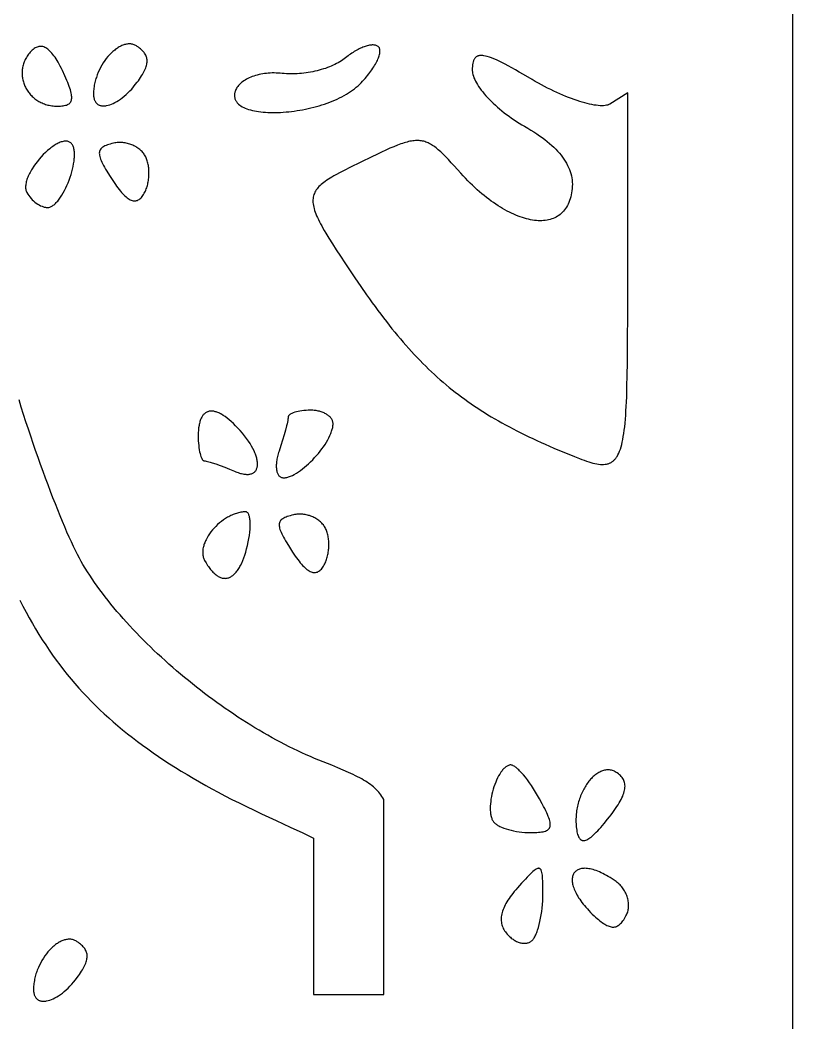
# Model space of a CAD drawing. Extents: x -452 to 452, y -1000 to 1000.
# Drawn here: x 260.8 to 452.5, y 61.9 to 310.8 of the extents above; entities that cross this region are included whole.
import ezdxf

# ---------------------------------------------------------------- set-up
doc = ezdxf.new("R2010")
doc.units = 0
doc.layers.add('LAYER_1', color=18, linetype='CONTINUOUS')

msp = doc.modelspace()

# ---------------------------------------------------------------- linework, layer by layer
at = {"layer": 'LAYER_1'}
for points in [[(0, -1000), (452.5, -1000), (452.5, 1000), (-452.5, 1000), (-452.5, -1000)], [(263.27, 302.79), (263.06, 302.54), (262.86, 302.28), (262.67, 302.02), (262.49, 301.76), (262.33, 301.5), (262.17, 301.23), (262.03, 300.96), (261.91, 300.69), (261.79, 300.41), (261.69, 300.14), (261.59, 299.86), (261.51, 299.58), (261.44, 299.3), (261.38, 299.02), (261.33, 298.74), (261.3, 298.45), (261.27, 298.17), (261.25, 297.89), (261.25, 297.61), (261.25, 297.33), (261.27, 297.05), (261.3, 296.77), (261.33, 296.49), (261.38, 296.22), (261.43, 295.94), (261.5, 295.67), (261.58, 295.4), (261.66, 295.13), (261.75, 294.87), (261.86, 294.61), (261.97, 294.35), (262.09, 294.1), (262.22, 293.85), (262.36, 293.6), (262.51, 293.36), (262.66, 293.13), (262.83, 292.89), (263, 292.67), (263.18, 292.45), (263.37, 292.23), (263.57, 292.02), (263.77, 291.82), (263.98, 291.62), (264.2, 291.43), (264.43, 291.25), (264.66, 291.07), (264.9, 290.9), (265.15, 290.74), (265.41, 290.59), (265.67, 290.44), (265.94, 290.3), (266.21, 290.18), (266.49, 290.06), (266.78, 289.95), (267.07, 289.84), (267.37, 289.75), (267.68, 289.67), (267.99, 289.6), (268.3, 289.54), (268.63, 289.49), (268.95, 289.45), (269.29, 289.42), (269.62, 289.4), (269.97, 289.4), (270.37, 289.4), (270.75, 289.42), (271.1, 289.44), (271.43, 289.48), (271.74, 289.53), (272.02, 289.6), (272.28, 289.68), (272.51, 289.77), (272.73, 289.88), (272.91, 290.01), (273.08, 290.15), (273.22, 290.31), (273.33, 290.49), (273.43, 290.69), (273.5, 290.9), (273.55, 291.14), (273.57, 291.4), (273.57, 291.68), (273.55, 291.98), (273.51, 292.3), (273.44, 292.65), (273.35, 293.02), (273.24, 293.42), (273.11, 293.84), (272.96, 294.29), (272.78, 294.77), (272.58, 295.27), (272.36, 295.8), (272.12, 296.36), (271.85, 296.95), (271.26, 298.23), (271, 298.78), (270.73, 299.3), (270.47, 299.8), (270.21, 300.27), (269.95, 300.71), (269.69, 301.13), (269.43, 301.52), (269.17, 301.88), (268.92, 302.22), (268.67, 302.53), (268.41, 302.82), (268.16, 303.08), (267.91, 303.31), (267.66, 303.52), (267.41, 303.7), (267.17, 303.85), (266.92, 303.98), (266.67, 304.08), (266.43, 304.16), (266.18, 304.21), (265.94, 304.23), (265.7, 304.23), (265.45, 304.2), (265.21, 304.15), (264.97, 304.07), (264.72, 303.96), (264.48, 303.83), (264.24, 303.67), (264, 303.49), (263.76, 303.28), (263.52, 303.05)], [(289.84, 304.23), (289.65, 304.35), (289.45, 304.46), (289.26, 304.56), (289.06, 304.64), (288.85, 304.7), (288.65, 304.76), (288.44, 304.8), (288.23, 304.82), (288.01, 304.84), (287.8, 304.84), (287.58, 304.83), (287.36, 304.81), (287.14, 304.77), (286.92, 304.72), (286.69, 304.67), (286.47, 304.6), (286.24, 304.52), (286.02, 304.42), (285.79, 304.32), (285.57, 304.21), (285.34, 304.09), (285.12, 303.96), (284.9, 303.81), (284.67, 303.66), (284.45, 303.5), (284.23, 303.33), (284.01, 303.16), (283.8, 302.97), (283.37, 302.57), (282.95, 302.14), (282.55, 301.68), (282.15, 301.2), (281.77, 300.69), (281.41, 300.15), (281.07, 299.59), (280.74, 299.02), (280.44, 298.42), (280.16, 297.81), (279.91, 297.18), (279.79, 296.86), (279.68, 296.54), (279.58, 296.22), (279.48, 295.89), (279.39, 295.56), (279.31, 295.23), (279.24, 294.9), (279.17, 294.57), (279.12, 294.23), (279.07, 293.89), (279.03, 293.56), (279, 293.22), (278.98, 292.88), (278.97, 292.54), (278.97, 292.3), (278.98, 292.07), (279, 291.86), (279.03, 291.65), (279.06, 291.45), (279.11, 291.26), (279.16, 291.08), (279.22, 290.92), (279.29, 290.76), (279.36, 290.61), (279.44, 290.46), (279.54, 290.33), (279.63, 290.21), (279.74, 290.1), (279.85, 290), (279.97, 289.9), (280.09, 289.82), (280.22, 289.74), (280.36, 289.67), (280.5, 289.62), (280.65, 289.57), (280.8, 289.53), (280.96, 289.5), (281.12, 289.47), (281.29, 289.46), (281.47, 289.46), (281.65, 289.46), (281.83, 289.47), (282.02, 289.5), (282.21, 289.53), (282.6, 289.61), (283.01, 289.73), (283.43, 289.88), (283.86, 290.07), (284.3, 290.29), (284.74, 290.54), (285.2, 290.82), (285.66, 291.13), (286.12, 291.48), (286.59, 291.85), (287.06, 292.26), (287.52, 292.69), (287.99, 293.16), (288.45, 293.65), (288.9, 294.18), (289.35, 294.73), (289.8, 295.31), (290.1, 295.72), (290.38, 296.12), (290.64, 296.51), (290.88, 296.89), (291.1, 297.25), (291.31, 297.6), (291.49, 297.94), (291.65, 298.27), (291.8, 298.59), (291.93, 298.91), (292.03, 299.21), (292.12, 299.5), (292.19, 299.79), (292.24, 300.06), (292.27, 300.33), (292.28, 300.6), (292.27, 300.85), (292.24, 301.1), (292.2, 301.35), (292.13, 301.59), (292.04, 301.82), (291.94, 302.05), (291.82, 302.28), (291.67, 302.51), (291.51, 302.73), (291.33, 302.95), (291.13, 303.16), (290.91, 303.38), (290.67, 303.59), (290.41, 303.8), (290.13, 304.02)], [(349.7, 304.1), (349.58, 304.21), (349.44, 304.3), (349.29, 304.39), (349.13, 304.45), (348.95, 304.51), (348.77, 304.55), (348.57, 304.57), (348.36, 304.59), (348.14, 304.58), (347.91, 304.57), (347.68, 304.55), (347.43, 304.51), (347.17, 304.46), (346.91, 304.39), (346.64, 304.32), (346.37, 304.23), (346.09, 304.13), (345.8, 304.02), (345.51, 303.9), (345.21, 303.77), (344.91, 303.63), (344.61, 303.47), (344.3, 303.31), (343.99, 303.13), (343.68, 302.95), (343.37, 302.75), (343.06, 302.54), (342.74, 302.33), (342.43, 302.1), (342.12, 301.87), (341.81, 301.63), (341.5, 301.37), (341.18, 301.12), (340.84, 300.87), (340.48, 300.63), (340.11, 300.39), (339.71, 300.17), (339.3, 299.94), (338.87, 299.73), (338.42, 299.53), (337.96, 299.33), (337.49, 299.14), (337, 298.96), (336.51, 298.78), (336, 298.62), (335.49, 298.46), (334.96, 298.32), (334.43, 298.18), (333.9, 298.06), (333.36, 297.94), (332.81, 297.83), (332.26, 297.74), (331.71, 297.65), (331.16, 297.58), (330.61, 297.52), (330.06, 297.47), (329.51, 297.43), (328.96, 297.41), (328.42, 297.39), (327.89, 297.39), (327.35, 297.4), (326.83, 297.43), (326.31, 297.46), (325.81, 297.52), (325.31, 297.57), (324.81, 297.6), (324.31, 297.62), (323.81, 297.63), (323.32, 297.63), (322.84, 297.61), (322.35, 297.57), (321.88, 297.53), (321.41, 297.47), (320.95, 297.4), (320.49, 297.32), (320.05, 297.22), (319.61, 297.11), (319.19, 297), (318.78, 296.87), (318.37, 296.73), (317.98, 296.58), (317.61, 296.42), (317.25, 296.25), (316.9, 296.07), (316.57, 295.88), (316.26, 295.68), (315.96, 295.47), (315.68, 295.25), (315.42, 295.03), (315.17, 294.8), (314.95, 294.55), (314.75, 294.31), (314.57, 294.05), (314.42, 293.79), (314.28, 293.52), (314.17, 293.24), (314.11, 293.06), (314.06, 292.87), (314.02, 292.69), (313.99, 292.51), (313.96, 292.34), (313.95, 292.17), (313.95, 292), (313.96, 291.83), (313.97, 291.67), (314, 291.52), (314.03, 291.36), (314.08, 291.21), (314.13, 291.06), (314.19, 290.92), (314.26, 290.78), (314.34, 290.64), (314.42, 290.51), (314.52, 290.38), (314.62, 290.25), (314.73, 290.13), (314.85, 290), (314.97, 289.89), (315.25, 289.66), (315.55, 289.45), (315.88, 289.25), (316.24, 289.07), (316.62, 288.89), (317.03, 288.73), (317.46, 288.59), (317.91, 288.45), (318.39, 288.33), (318.88, 288.22), (319.4, 288.13), (319.93, 288.04), (320.48, 287.97), (321.05, 287.92), (321.64, 287.87), (322.23, 287.84), (322.85, 287.82), (323.47, 287.81), (324.1, 287.81), (324.75, 287.83), (325.4, 287.86), (326.07, 287.9), (326.74, 287.95), (327.41, 288.01), (328.09, 288.09), (328.78, 288.18), (329.47, 288.28), (330.16, 288.39), (330.85, 288.51), (331.54, 288.65), (332.23, 288.79), (332.91, 288.95), (333.6, 289.12), (334.28, 289.3), (334.95, 289.49), (335.62, 289.7), (336.28, 289.91), (336.93, 290.14), (337.58, 290.37), (338.21, 290.62), (338.83, 290.88), (339.44, 291.15), (340.03, 291.43), (340.61, 291.73), (341.18, 292.03), (341.73, 292.34), (342.26, 292.67), (342.77, 293), (343.26, 293.35), (343.73, 293.71), (344.18, 294.07), (344.61, 294.45), (345.01, 294.84), (345.36, 295.2), (345.7, 295.56), (346.04, 295.93), (346.36, 296.29), (346.67, 296.65), (346.96, 297.02), (347.25, 297.38), (347.52, 297.74), (347.79, 298.09), (348.04, 298.44), (348.27, 298.79), (348.49, 299.13), (348.7, 299.47), (348.9, 299.8), (349.08, 300.13), (349.25, 300.45), (349.4, 300.76), (349.54, 301.06), (349.66, 301.35), (349.76, 301.64), (349.85, 301.91), (349.93, 302.18), (349.98, 302.43), (350.02, 302.67), (350.05, 302.9), (350.05, 303.11), (350.04, 303.32), (350.01, 303.5), (349.96, 303.68), (349.89, 303.83), (349.81, 303.98)], [(407.08, 289.91), (406.96, 289.85), (406.83, 289.78), (406.69, 289.73), (406.55, 289.68), (406.4, 289.64), (406.23, 289.6), (405.89, 289.54), (405.51, 289.51), (405.1, 289.5), (404.66, 289.51), (404.19, 289.54), (403.69, 289.6), (403.17, 289.67), (402.63, 289.77), (402.06, 289.89), (401.47, 290.03), (400.87, 290.19), (400.24, 290.37), (399.59, 290.56), (398.93, 290.78), (398.25, 291.01), (397.56, 291.27), (396.85, 291.54), (396.13, 291.82), (395.4, 292.13), (394.66, 292.45), (393.92, 292.78), (393.16, 293.13), (392.41, 293.5), (391.64, 293.88), (390.88, 294.28), (390.11, 294.69), (389.34, 295.11), (388.57, 295.55), (387.8, 296), (385.62, 297.28), (384.61, 297.87), (383.65, 298.41), (382.74, 298.92), (381.88, 299.38), (381.07, 299.81), (380.31, 300.19), (379.6, 300.54), (378.93, 300.85), (378.3, 301.12), (377.72, 301.35), (377.18, 301.55), (376.67, 301.71), (376.21, 301.82), (375.78, 301.91), (375.58, 301.93), (375.39, 301.95), (375.21, 301.96), (375.04, 301.96), (374.87, 301.95), (374.71, 301.93), (374.56, 301.9), (374.42, 301.87), (374.29, 301.82), (374.16, 301.76), (374.04, 301.7), (373.93, 301.63), (373.82, 301.54), (373.73, 301.45), (373.63, 301.35), (373.55, 301.24), (373.47, 301.12), (373.4, 301), (373.33, 300.86), (373.27, 300.72), (373.22, 300.56), (373.17, 300.4), (373.09, 300.05), (373.03, 299.66), (372.98, 299.24), (372.96, 298.79), (372.95, 298.3), (372.96, 298.13), (372.97, 297.96), (372.99, 297.78), (373.02, 297.6), (373.1, 297.22), (373.22, 296.84), (373.36, 296.44), (373.54, 296.03), (373.74, 295.61), (373.97, 295.18), (374.23, 294.74), (374.52, 294.3), (374.83, 293.85), (375.17, 293.39), (375.53, 292.93), (375.92, 292.46), (376.33, 291.99), (376.76, 291.52), (377.21, 291.05), (377.68, 290.57), (378.17, 290.1), (378.67, 289.63), (379.2, 289.16), (379.74, 288.69), (380.3, 288.23), (380.87, 287.77), (381.46, 287.32), (382.06, 286.88), (382.67, 286.44), (383.3, 286.01), (383.94, 285.59), (384.58, 285.18), (385.24, 284.78), (385.9, 284.4), (386.7, 283.93), (387.48, 283.47), (388.22, 283), (388.94, 282.53), (389.63, 282.06), (390.29, 281.58), (390.92, 281.1), (391.53, 280.63), (392.1, 280.15), (392.65, 279.66), (393.17, 279.18), (393.66, 278.69), (394.13, 278.2), (394.56, 277.71), (394.97, 277.21), (395.35, 276.72), (395.7, 276.22), (396.03, 275.72), (396.32, 275.21), (396.59, 274.71), (396.84, 274.2), (397.05, 273.68), (397.24, 273.17), (397.4, 272.65), (397.53, 272.13), (397.63, 271.6), (397.71, 271.08), (397.76, 270.54), (397.78, 270.01), (397.77, 269.47), (397.74, 268.93), (397.68, 268.39), (397.6, 267.86), (397.5, 267.35), (397.38, 266.86), (397.25, 266.4), (397.1, 265.95), (396.93, 265.52), (396.75, 265.11), (396.55, 264.72), (396.33, 264.35), (396.1, 264), (395.86, 263.66), (395.6, 263.35), (395.33, 263.06), (395.04, 262.79), (394.74, 262.53), (394.43, 262.3), (394.1, 262.08), (393.76, 261.89), (393.41, 261.71), (393.05, 261.55), (392.68, 261.41), (392.29, 261.3), (391.89, 261.19), (391.49, 261.11), (391.07, 261.05), (390.64, 261.01), (390.2, 260.98), (389.76, 260.97), (389.3, 260.98), (388.84, 261.01), (388.36, 261.06), (387.88, 261.13), (387.39, 261.22), (386.9, 261.32), (386.39, 261.44), (385.88, 261.58), (385.37, 261.74), (384.84, 261.92), (384.31, 262.12), (383.78, 262.33), (383.24, 262.56), (382.69, 262.81), (382.15, 263.08), (381.59, 263.36), (381.03, 263.66), (380.47, 263.99), (379.91, 264.32), (379.34, 264.68), (378.77, 265.05), (378.2, 265.45), (377.62, 265.85), (377.05, 266.28), (376.47, 266.72), (375.89, 267.19), (375.31, 267.66), (374.73, 268.16), (374.15, 268.67), (373.57, 269.2), (372.99, 269.75), (372.41, 270.31), (371.83, 270.9), (371.26, 271.49), (370.68, 272.11), (370.11, 272.74), (368.49, 274.55), (367.74, 275.37), (367.04, 276.13), (366.37, 276.83), (365.73, 277.47), (365.11, 278.06), (364.52, 278.59), (364.23, 278.83), (363.95, 279.06), (363.67, 279.27), (363.39, 279.47), (363.11, 279.66), (362.83, 279.83), (362.56, 279.99), (362.28, 280.14), (362.01, 280.27), (361.73, 280.39), (361.46, 280.5), (361.18, 280.59), (360.9, 280.67), (360.61, 280.73), (360.33, 280.78), (360.04, 280.82), (359.74, 280.85), (359.44, 280.86), (359.13, 280.86), (358.82, 280.85), (358.5, 280.82), (358.17, 280.78), (357.84, 280.73), (357.49, 280.67), (357.14, 280.59), (356.78, 280.5), (356.41, 280.4), (356.02, 280.29), (355.63, 280.16), (355.22, 280.02), (354.38, 279.71), (353.47, 279.34), (352.51, 278.93), (351.49, 278.48), (350.4, 277.97), (349.23, 277.42), (347.99, 276.82), (345.27, 275.49), (342.53, 274.14), (341.3, 273.52), (340.16, 272.92), (339.11, 272.36), (338.61, 272.08), (338.14, 271.81), (337.7, 271.54), (337.27, 271.27), (336.87, 271), (336.49, 270.74), (336.13, 270.48), (335.79, 270.21), (335.48, 269.95), (335.19, 269.69), (334.92, 269.42), (334.67, 269.15), (334.45, 268.88), (334.24, 268.6), (334.06, 268.32), (333.9, 268.03), (333.77, 267.74), (333.65, 267.44), (333.56, 267.14), (333.49, 266.82), (333.44, 266.5), (333.41, 266.17), (333.4, 265.83), (333.42, 265.48), (333.46, 265.12), (333.52, 264.74), (333.6, 264.36), (333.7, 263.96), (333.82, 263.54), (333.97, 263.11), (334.14, 262.67), (334.32, 262.21), (334.53, 261.74), (334.76, 261.24), (335.02, 260.73), (335.29, 260.21), (335.59, 259.66), (335.9, 259.09), (336.24, 258.51), (336.6, 257.9), (337.38, 256.62), (338.24, 255.24), (339.19, 253.77), (340.23, 252.2), (341.34, 250.52), (343.83, 246.82), (345.28, 244.68), (346.72, 242.61), (347.43, 241.61), (348.14, 240.62), (348.84, 239.65), (349.54, 238.7), (350.24, 237.76), (350.94, 236.84), (351.64, 235.94), (352.33, 235.05), (353.02, 234.18), (353.72, 233.33), (354.41, 232.49), (355.1, 231.66), (355.79, 230.85), (356.49, 230.06), (357.18, 229.27), (357.88, 228.5), (358.57, 227.75), (359.27, 227.01), (359.98, 226.28), (360.68, 225.56), (361.39, 224.86), (362.1, 224.16), (362.82, 223.48), (363.54, 222.81), (364.26, 222.15), (364.99, 221.5), (365.73, 220.87), (366.47, 220.24), (367.22, 219.62), (367.97, 219.01), (368.73, 218.41), (369.5, 217.82), (370.28, 217.24), (371.06, 216.66), (371.86, 216.09), (372.66, 215.54), (373.47, 214.98), (374.29, 214.44), (375.12, 213.9), (375.96, 213.37), (376.81, 212.84), (377.67, 212.32), (378.54, 211.81), (379.42, 211.3), (380.32, 210.8), (381.23, 210.3), (382.15, 209.8), (383.08, 209.31), (384.03, 208.82), (384.99, 208.34), (385.97, 207.86), (386.96, 207.38), (387.96, 206.9), (388.98, 206.43), (390.02, 205.96), (391.07, 205.49), (393.22, 204.55), (395.44, 203.61), (396.9, 203.01), (398.27, 202.45), (399.55, 201.95), (400.15, 201.72), (400.74, 201.51), (401.31, 201.31), (401.85, 201.14), (402.38, 200.98), (402.89, 200.84), (403.37, 200.73), (403.84, 200.63), (404.29, 200.56), (404.73, 200.51), (405.14, 200.49), (405.54, 200.49), (405.92, 200.52), (406.1, 200.55), (406.28, 200.58), (406.46, 200.62), (406.63, 200.67), (406.8, 200.72), (406.96, 200.78), (407.12, 200.85), (407.28, 200.93), (407.43, 201.01), (407.58, 201.11), (407.73, 201.21), (407.87, 201.32), (408.01, 201.43), (408.14, 201.56), (408.27, 201.69), (408.4, 201.84), (408.52, 201.99), (408.64, 202.15), (408.76, 202.32), (408.87, 202.5), (409.09, 202.88), (409.3, 203.31), (409.49, 203.77), (409.68, 204.27), (409.85, 204.82), (410.01, 205.4), (410.16, 206.03), (410.3, 206.7), (410.42, 207.42), (410.54, 208.18), (410.65, 208.99), (410.76, 209.85), (410.85, 210.75), (410.93, 211.71), (411.01, 212.71), (411.08, 213.77), (411.14, 214.87), (411.2, 216.04), (411.25, 217.25), (411.33, 219.85), (411.4, 222.67), (411.44, 225.73), (411.47, 229.03), (411.49, 232.58), (411.5, 236.39), (411.5, 244.82), (411.5, 292.67)], [(273.51, 280.11), (273.37, 280.26), (273.21, 280.38), (273.05, 280.49), (272.88, 280.57), (272.69, 280.64), (272.5, 280.68), (272.3, 280.71), (272.09, 280.72), (271.88, 280.71), (271.66, 280.68), (271.43, 280.64), (271.2, 280.58), (270.96, 280.51), (270.72, 280.42), (270.47, 280.32), (270.22, 280.2), (269.96, 280.07), (269.7, 279.93), (269.44, 279.77), (269.18, 279.6), (268.91, 279.42), (268.65, 279.23), (268.38, 279.03), (268.11, 278.82), (267.58, 278.37), (267.05, 277.88), (266.53, 277.37), (266.02, 276.83), (265.53, 276.27), (265.05, 275.69), (264.6, 275.1), (264.17, 274.49), (263.78, 273.88), (263.59, 273.58), (263.41, 273.27), (263.24, 272.97), (263.09, 272.67), (262.94, 272.36), (262.8, 272.06), (262.68, 271.77), (262.56, 271.47), (262.46, 271.18), (262.37, 270.9), (262.29, 270.61), (262.23, 270.34), (262.18, 270.07), (262.15, 269.8), (262.13, 269.54), (262.12, 269.29), (262.13, 269.05), (262.16, 268.81), (262.2, 268.59), (262.26, 268.37), (262.34, 268.16), (262.44, 267.96), (262.66, 267.58), (262.91, 267.21), (263.18, 266.86), (263.48, 266.52), (263.78, 266.19), (264.11, 265.89), (264.44, 265.6), (264.79, 265.34), (265.14, 265.1), (265.5, 264.88), (265.86, 264.69), (266.21, 264.54), (266.57, 264.41), (266.74, 264.36), (266.91, 264.32), (267.08, 264.29), (267.25, 264.26), (267.42, 264.25), (267.58, 264.24), (267.75, 264.25), (267.93, 264.28), (268.11, 264.33), (268.29, 264.39), (268.47, 264.47), (268.65, 264.57), (268.83, 264.68), (269.01, 264.8), (269.2, 264.95), (269.38, 265.1), (269.56, 265.27), (269.74, 265.46), (269.92, 265.65), (270.1, 265.86), (270.27, 266.08), (270.45, 266.31), (270.8, 266.8), (271.14, 267.33), (271.47, 267.89), (271.79, 268.48), (272.1, 269.1), (272.39, 269.74), (272.67, 270.4), (272.93, 271.07), (273.17, 271.75), (273.4, 272.43), (273.6, 273.11), (273.77, 273.79), (273.93, 274.46), (274.05, 275.12), (274.15, 275.76), (274.22, 276.38), (274.24, 276.69), (274.26, 276.98), (274.26, 277.27), (274.26, 277.55), (274.25, 277.82), (274.23, 278.08), (274.2, 278.34), (274.17, 278.58), (274.12, 278.81), (274.06, 279.04), (274, 279.25), (273.92, 279.45), (273.83, 279.63), (273.74, 279.81), (273.63, 279.97)], [(291.8, 277.05), (291.67, 277.28), (291.53, 277.5), (291.37, 277.71), (291.21, 277.91), (291.03, 278.11), (290.84, 278.31), (290.64, 278.49), (290.43, 278.67), (290.22, 278.84), (289.99, 279), (289.76, 279.16), (289.52, 279.3), (289.27, 279.44), (289.02, 279.57), (288.76, 279.69), (288.5, 279.8), (288.23, 279.9), (287.96, 280), (287.68, 280.08), (287.4, 280.15), (287.12, 280.22), (286.83, 280.27), (286.54, 280.31), (286.25, 280.34), (285.97, 280.37), (285.68, 280.38), (285.39, 280.37), (285.1, 280.36), (284.81, 280.34), (284.52, 280.3), (284.24, 280.26), (283.96, 280.2), (283.54, 280.09), (283.14, 279.99), (282.77, 279.88), (282.43, 279.76), (282.11, 279.65), (281.82, 279.52), (281.56, 279.39), (281.33, 279.25), (281.12, 279.1), (280.94, 278.94), (280.79, 278.77), (280.66, 278.59), (280.61, 278.5), (280.56, 278.4), (280.52, 278.3), (280.49, 278.19), (280.44, 277.97), (280.42, 277.73), (280.43, 277.47), (280.46, 277.2), (280.53, 276.91), (280.61, 276.6), (280.73, 276.26), (280.87, 275.91), (281.04, 275.53), (281.23, 275.13), (281.45, 274.7), (281.7, 274.25), (281.97, 273.77), (282.27, 273.27), (282.95, 272.17), (283.74, 270.95), (284.07, 270.44), (284.4, 269.97), (284.72, 269.52), (285.03, 269.09), (285.34, 268.7), (285.64, 268.33), (285.93, 267.98), (286.22, 267.67), (286.5, 267.37), (286.78, 267.11), (287.05, 266.87), (287.31, 266.66), (287.57, 266.47), (287.83, 266.31), (288.08, 266.17), (288.32, 266.06), (288.56, 265.98), (288.79, 265.92), (289.02, 265.89), (289.24, 265.88), (289.46, 265.9), (289.68, 265.95), (289.89, 266.02), (290.09, 266.11), (290.29, 266.24), (290.49, 266.38), (290.68, 266.56), (290.87, 266.75), (291.05, 266.98), (291.23, 267.23), (291.41, 267.5), (291.58, 267.8), (291.71, 268.05), (291.84, 268.32), (291.96, 268.58), (292.06, 268.86), (292.17, 269.14), (292.26, 269.43), (292.34, 269.73), (292.42, 270.02), (292.49, 270.33), (292.55, 270.63), (292.6, 270.94), (292.64, 271.25), (292.68, 271.57), (292.71, 271.88), (292.73, 272.2), (292.74, 272.51), (292.74, 272.82), (292.74, 273.14), (292.72, 273.45), (292.7, 273.76), (292.67, 274.06), (292.64, 274.36), (292.59, 274.66), (292.54, 274.95), (292.47, 275.24), (292.4, 275.52), (292.32, 275.8), (292.24, 276.06), (292.14, 276.32), (292.04, 276.58), (291.92, 276.82)], [(315.36, 208.91), (314.8, 209.53), (314.24, 210.11), (313.7, 210.64), (313.17, 211.13), (312.65, 211.58), (312.14, 211.99), (311.65, 212.35), (311.17, 212.67), (310.7, 212.95), (310.48, 213.07), (310.25, 213.18), (310.03, 213.28), (309.82, 213.37), (309.6, 213.45), (309.4, 213.52), (309.19, 213.58), (308.99, 213.63), (308.79, 213.67), (308.6, 213.69), (308.41, 213.71), (308.23, 213.71), (308.05, 213.71), (307.88, 213.69), (307.71, 213.67), (307.54, 213.63), (307.38, 213.58), (307.22, 213.53), (307.07, 213.46), (306.92, 213.38), (306.78, 213.29), (306.64, 213.19), (306.51, 213.08), (306.38, 212.96), (306.26, 212.83), (306.14, 212.68), (306.03, 212.53), (305.92, 212.37), (305.82, 212.2), (305.72, 212.01), (305.63, 211.82), (305.54, 211.61), (305.46, 211.4), (305.39, 211.17), (305.32, 210.94), (305.25, 210.69), (305.2, 210.43), (305.15, 210.17), (305.06, 209.6), (305, 208.99), (304.96, 208.34), (304.95, 207.65), (304.96, 207.01), (304.98, 206.39), (305.02, 205.79), (305.07, 205.21), (305.14, 204.66), (305.21, 204.15), (305.3, 203.66), (305.4, 203.21), (305.51, 202.81), (305.63, 202.44), (305.76, 202.13), (305.83, 201.99), (305.9, 201.86), (305.97, 201.75), (306.04, 201.65), (306.11, 201.57), (306.19, 201.5), (306.27, 201.44), (306.34, 201.4), (306.42, 201.38), (306.5, 201.37), (306.69, 201.35), (306.93, 201.32), (307.23, 201.25), (307.57, 201.17), (307.95, 201.06), (308.38, 200.93), (309.33, 200.62), (310.39, 200.24), (311.53, 199.81), (312.73, 199.33), (313.94, 198.82), (314.26, 198.69), (314.57, 198.57), (314.88, 198.46), (315.17, 198.36), (315.45, 198.28), (315.73, 198.21), (316, 198.15), (316.25, 198.1), (316.5, 198.06), (316.74, 198.04), (316.97, 198.03), (317.19, 198.03), (317.4, 198.03), (317.61, 198.05), (317.8, 198.08), (317.98, 198.13), (318.16, 198.18), (318.32, 198.24), (318.48, 198.31), (318.63, 198.39), (318.76, 198.48), (318.89, 198.58), (319.01, 198.69), (319.12, 198.81), (319.21, 198.93), (319.3, 199.07), (319.38, 199.21), (319.45, 199.37), (319.51, 199.53), (319.56, 199.7), (319.6, 199.87), (319.64, 200.06), (319.66, 200.25), (319.67, 200.45), (319.67, 200.65), (319.66, 200.86), (319.65, 201.08), (319.62, 201.31), (319.58, 201.54), (319.53, 201.78), (319.48, 202.03), (319.41, 202.28), (319.33, 202.53), (319.24, 202.79), (319.15, 203.06), (319.04, 203.33), (318.8, 203.89), (318.51, 204.47), (318.18, 205.06), (317.82, 205.67), (317.41, 206.3), (316.96, 206.94), (316.47, 207.59), (315.93, 208.24)], [(338.42, 210.59), (338.41, 210.76), (338.39, 210.93), (338.35, 211.1), (338.3, 211.26), (338.24, 211.42), (338.17, 211.58), (338.08, 211.74), (337.98, 211.89), (337.87, 212.04), (337.74, 212.18), (337.61, 212.32), (337.46, 212.46), (337.31, 212.59), (337.14, 212.72), (336.96, 212.84), (336.78, 212.96), (336.59, 213.07), (336.38, 213.17), (336.17, 213.27), (335.95, 213.37), (335.73, 213.46), (335.49, 213.54), (335.25, 213.61), (335.01, 213.68), (334.75, 213.74), (334.49, 213.79), (334.23, 213.84), (333.96, 213.87), (333.69, 213.9), (333.41, 213.93), (333.13, 213.94), (332.84, 213.94), (332.27, 213.93), (331.72, 213.91), (331.19, 213.86), (330.67, 213.8), (330.19, 213.73), (329.73, 213.64), (329.3, 213.54), (328.9, 213.43), (328.54, 213.3), (328.22, 213.17), (327.94, 213.02), (327.81, 212.95), (327.7, 212.87), (327.6, 212.79), (327.51, 212.71), (327.44, 212.63), (327.37, 212.54), (327.33, 212.46), (327.29, 212.37), (327.27, 212.28), (327.26, 212.19), (327.25, 211.98), (327.21, 211.7), (327.16, 211.37), (327.08, 210.99), (326.99, 210.55), (326.87, 210.07), (326.6, 209), (326.26, 207.81), (325.88, 206.52), (325.46, 205.17), (325, 203.81), (324.89, 203.47), (324.79, 203.13), (324.7, 202.8), (324.62, 202.47), (324.55, 202.15), (324.49, 201.84), (324.43, 201.53), (324.39, 201.23), (324.36, 200.94), (324.34, 200.65), (324.33, 200.37), (324.32, 200.11), (324.33, 199.85), (324.34, 199.59), (324.37, 199.35), (324.4, 199.12), (324.44, 198.9), (324.49, 198.69), (324.55, 198.5), (324.62, 198.31), (324.7, 198.14), (324.79, 197.98), (324.88, 197.83), (324.99, 197.7), (325.1, 197.58), (325.22, 197.47), (325.35, 197.38), (325.49, 197.31), (325.63, 197.25), (325.79, 197.21), (325.95, 197.18), (326.12, 197.18), (326.32, 197.18), (326.52, 197.2), (326.73, 197.23), (326.94, 197.28), (327.16, 197.33), (327.39, 197.4), (327.61, 197.48), (327.84, 197.57), (328.08, 197.66), (328.32, 197.77), (328.8, 198.02), (329.3, 198.31), (329.8, 198.63), (330.31, 198.99), (330.82, 199.37), (331.33, 199.78), (331.84, 200.22), (332.35, 200.68), (332.85, 201.16), (333.35, 201.66), (333.83, 202.18), (334.3, 202.71), (334.76, 203.24), (335.2, 203.79), (335.63, 204.35), (336.03, 204.9), (336.41, 205.46), (336.76, 206.02), (337.08, 206.57), (337.38, 207.12), (337.64, 207.66), (337.87, 208.19), (337.97, 208.45), (338.06, 208.71), (338.14, 208.96), (338.21, 209.21), (338.27, 209.45), (338.33, 209.69), (338.37, 209.92), (338.39, 210.15), (338.41, 210.37)], [(316.69, 188.73), (316.4, 188.71), (316.12, 188.69), (315.84, 188.66), (315.56, 188.61), (315.27, 188.56), (314.99, 188.49), (314.71, 188.42), (314.43, 188.34), (314.15, 188.25), (313.87, 188.15), (313.59, 188.04), (313.32, 187.92), (313.05, 187.79), (312.78, 187.66), (312.51, 187.52), (312.24, 187.37), (311.72, 187.06), (311.2, 186.72), (310.71, 186.35), (310.23, 185.96), (309.76, 185.55), (309.32, 185.13), (308.89, 184.69), (308.49, 184.23), (308.12, 183.77), (307.77, 183.29), (307.45, 182.8), (307.15, 182.31), (306.89, 181.82), (306.77, 181.57), (306.66, 181.32), (306.56, 181.07), (306.47, 180.82), (306.38, 180.57), (306.31, 180.33), (306.25, 180.08), (306.19, 179.84), (306.14, 179.59), (306.11, 179.35), (306.08, 179.11), (306.07, 178.88), (306.07, 178.64), (306.07, 178.41), (306.09, 178.18), (306.12, 177.96), (306.16, 177.73), (306.22, 177.52), (306.28, 177.3), (306.36, 177.09), (306.45, 176.89), (306.55, 176.68), (306.92, 176.04), (307.29, 175.45), (307.48, 175.17), (307.67, 174.9), (307.86, 174.65), (308.04, 174.41), (308.23, 174.18), (308.42, 173.97), (308.61, 173.77), (308.8, 173.58), (308.99, 173.4), (309.18, 173.24), (309.37, 173.08), (309.56, 172.94), (309.75, 172.82), (309.94, 172.7), (310.13, 172.6), (310.32, 172.51), (310.51, 172.43), (310.7, 172.37), (310.88, 172.31), (311.07, 172.27), (311.26, 172.24), (311.44, 172.23), (311.62, 172.22), (311.81, 172.23), (311.99, 172.25), (312.17, 172.28), (312.35, 172.33), (312.53, 172.38), (312.71, 172.45), (312.88, 172.53), (313.06, 172.62), (313.23, 172.73), (313.4, 172.85), (313.57, 172.97), (313.74, 173.11), (313.91, 173.27), (314.07, 173.43), (314.23, 173.6), (314.39, 173.79), (314.55, 173.99), (314.71, 174.2), (314.86, 174.42), (315.01, 174.66), (315.16, 174.91), (315.31, 175.16), (315.46, 175.43), (315.74, 176.01), (316.01, 176.62), (316.27, 177.29), (316.52, 178), (316.75, 178.76), (316.97, 179.56), (317.18, 180.41), (317.37, 181.26), (317.52, 182.09), (317.65, 182.89), (317.74, 183.66), (317.81, 184.39), (317.85, 185.08), (317.86, 185.72), (317.85, 186.02), (317.84, 186.31), (317.82, 186.59), (317.79, 186.85), (317.76, 187.09), (317.71, 187.33), (317.67, 187.54), (317.61, 187.74), (317.55, 187.93), (317.48, 188.09), (317.4, 188.24), (317.32, 188.37), (317.23, 188.48), (317.14, 188.57), (317.03, 188.64), (316.92, 188.69), (316.81, 188.72)], [(336.43, 184.83), (336.3, 185.06), (336.16, 185.28), (336, 185.49), (335.83, 185.69), (335.66, 185.89), (335.47, 186.09), (335.27, 186.27), (335.06, 186.45), (334.85, 186.62), (334.62, 186.78), (334.39, 186.94), (334.15, 187.08), (333.9, 187.22), (333.65, 187.35), (333.39, 187.47), (333.13, 187.58), (332.86, 187.68), (332.58, 187.78), (332.31, 187.86), (332.03, 187.93), (331.74, 188), (331.46, 188.05), (331.17, 188.09), (330.88, 188.12), (330.59, 188.15), (330.3, 188.16), (330.01, 188.15), (329.73, 188.14), (329.44, 188.12), (329.15, 188.08), (328.87, 188.04), (328.59, 187.98), (328.16, 187.87), (327.77, 187.77), (327.4, 187.66), (327.06, 187.54), (326.74, 187.43), (326.45, 187.3), (326.19, 187.17), (325.96, 187.03), (325.75, 186.88), (325.57, 186.72), (325.41, 186.55), (325.29, 186.37), (325.24, 186.28), (325.19, 186.18), (325.15, 186.08), (325.12, 185.97), (325.07, 185.75), (325.05, 185.51), (325.06, 185.25), (325.09, 184.98), (325.15, 184.69), (325.24, 184.38), (325.35, 184.04), (325.5, 183.69), (325.66, 183.31), (325.86, 182.91), (326.08, 182.48), (326.33, 182.03), (326.6, 181.55), (326.9, 181.05), (327.58, 179.95), (328.37, 178.72), (328.7, 178.22), (329.03, 177.75), (329.34, 177.3), (329.66, 176.87), (329.96, 176.48), (330.27, 176.11), (330.56, 175.76), (330.85, 175.45), (331.13, 175.15), (331.41, 174.89), (331.68, 174.65), (331.94, 174.44), (332.2, 174.25), (332.46, 174.09), (332.7, 173.95), (332.95, 173.84), (333.19, 173.76), (333.42, 173.7), (333.65, 173.67), (333.87, 173.66), (334.09, 173.68), (334.3, 173.73), (334.51, 173.8), (334.72, 173.89), (334.92, 174.02), (335.12, 174.16), (335.31, 174.34), (335.5, 174.53), (335.68, 174.76), (335.86, 175.01), (336.04, 175.28), (336.21, 175.58), (336.34, 175.83), (336.47, 176.1), (336.58, 176.36), (336.69, 176.64), (336.79, 176.92), (336.89, 177.21), (336.97, 177.51), (337.05, 177.8), (337.11, 178.11), (337.18, 178.41), (337.23, 178.72), (337.27, 179.03), (337.31, 179.35), (337.34, 179.66), (337.36, 179.97), (337.37, 180.29), (337.37, 180.6), (337.37, 180.92), (337.35, 181.23), (337.33, 181.54), (337.3, 181.84), (337.26, 182.14), (337.22, 182.44), (337.16, 182.73), (337.1, 183.02), (337.03, 183.3), (336.95, 183.58), (336.86, 183.84), (336.77, 184.1), (336.66, 184.36), (336.55, 184.6)], [(382.55, 125.91), (382.38, 125.91), (382.22, 125.88), (382.06, 125.84), (381.9, 125.79), (381.73, 125.72), (381.57, 125.63), (381.41, 125.53), (381.25, 125.42), (381.1, 125.3), (380.94, 125.16), (380.79, 125.01), (380.63, 124.85), (380.48, 124.68), (380.34, 124.5), (380.19, 124.31), (380.04, 124.1), (379.76, 123.67), (379.49, 123.2), (379.23, 122.71), (378.99, 122.18), (378.75, 121.64), (378.53, 121.07), (378.33, 120.49), (378.15, 119.89), (377.98, 119.29), (377.83, 118.68), (377.7, 118.07), (377.59, 117.47), (377.51, 116.87), (377.45, 116.27), (377.41, 115.69), (377.4, 115.13), (377.41, 114.59), (377.43, 114.33), (377.45, 114.07), (377.49, 113.82), (377.53, 113.58), (377.57, 113.34), (377.63, 113.12), (377.69, 112.9), (377.76, 112.69), (377.83, 112.49), (377.92, 112.3), (378.01, 112.12), (378.11, 111.95), (378.22, 111.8), (378.34, 111.65), (378.47, 111.52), (378.61, 111.4), (378.76, 111.27), (378.93, 111.15), (379.11, 111.03), (379.31, 110.91), (379.52, 110.79), (379.75, 110.68), (380.23, 110.46), (380.76, 110.25), (381.32, 110.06), (381.93, 109.88), (382.56, 109.72), (383.21, 109.58), (383.89, 109.45), (384.58, 109.34), (385.28, 109.26), (385.99, 109.2), (386.71, 109.16), (387.42, 109.15), (387.95, 109.15), (388.46, 109.16), (388.93, 109.18), (389.37, 109.21), (389.78, 109.25), (390.16, 109.3), (390.51, 109.36), (390.82, 109.44), (391.11, 109.53), (391.36, 109.63), (391.58, 109.75), (391.68, 109.82), (391.77, 109.89), (391.86, 109.96), (391.93, 110.04), (392, 110.13), (392.07, 110.22), (392.12, 110.31), (392.17, 110.41), (392.21, 110.51), (392.24, 110.62), (392.27, 110.74), (392.29, 110.86), (392.3, 110.98), (392.3, 111.11), (392.29, 111.39), (392.25, 111.69), (392.18, 112.02), (392.08, 112.38), (391.95, 112.76), (391.8, 113.16), (391.62, 113.6), (391.41, 114.07), (391.18, 114.56), (390.92, 115.09), (390.63, 115.65), (390.32, 116.24), (389.62, 117.53), (389.13, 118.38), (388.64, 119.21), (388.13, 120.02), (387.63, 120.79), (387.12, 121.52), (386.61, 122.21), (386.11, 122.86), (385.63, 123.45), (385.15, 123.99), (384.7, 124.48), (384.48, 124.7), (384.27, 124.9), (384.06, 125.08), (383.86, 125.25), (383.66, 125.4), (383.48, 125.54), (383.3, 125.65), (383.13, 125.74), (382.97, 125.82), (382.82, 125.87), (382.68, 125.9)], [(408.9, 123.94), (408.67, 124.09), (408.43, 124.23), (408.2, 124.35), (407.96, 124.45), (407.71, 124.53), (407.47, 124.59), (407.23, 124.64), (406.98, 124.68), (406.74, 124.69), (406.5, 124.69), (406.25, 124.68), (406.01, 124.65), (405.76, 124.61), (405.52, 124.55), (405.28, 124.47), (405.04, 124.39), (404.8, 124.29), (404.56, 124.17), (404.32, 124.05), (404.09, 123.91), (403.85, 123.75), (403.62, 123.59), (403.39, 123.41), (403.17, 123.23), (402.95, 123.03), (402.73, 122.82), (402.51, 122.6), (402.3, 122.37), (402.09, 122.13), (401.89, 121.88), (401.69, 121.62), (401.49, 121.35), (401.3, 121.07), (401.11, 120.78), (400.93, 120.49), (400.76, 120.19), (400.59, 119.88), (400.42, 119.56), (400.26, 119.23), (400.11, 118.9), (399.97, 118.57), (399.83, 118.22), (399.69, 117.87), (399.57, 117.52), (399.45, 117.16), (399.34, 116.79), (399.23, 116.42), (399.14, 116.05), (399.05, 115.67), (398.97, 115.29), (398.9, 114.91), (398.84, 114.52), (398.79, 114.13), (398.74, 113.73), (398.71, 113.34), (398.68, 112.94), (398.67, 112.54), (398.66, 112.14), (398.67, 111.74), (398.69, 111.34), (398.71, 110.94), (398.75, 110.54), (398.8, 110.13), (398.86, 109.73), (398.92, 109.36), (399, 109.02), (399.08, 108.7), (399.18, 108.41), (399.28, 108.16), (399.39, 107.93), (399.52, 107.73), (399.65, 107.56), (399.79, 107.42), (399.87, 107.36), (399.95, 107.31), (400.03, 107.26), (400.11, 107.22), (400.2, 107.19), (400.29, 107.17), (400.38, 107.16), (400.48, 107.15), (400.68, 107.16), (400.89, 107.19), (401.11, 107.26), (401.35, 107.36), (401.6, 107.48), (401.86, 107.64), (402.13, 107.83), (402.42, 108.04), (402.72, 108.29), (403.04, 108.57), (403.36, 108.88), (403.71, 109.22), (404.07, 109.59), (404.44, 109.99), (404.83, 110.42), (405.23, 110.88), (405.65, 111.38), (406.53, 112.46), (406.98, 113.02), (407.4, 113.57), (407.79, 114.1), (408.16, 114.61), (408.51, 115.11), (408.83, 115.59), (409.13, 116.06), (409.41, 116.51), (409.66, 116.95), (409.88, 117.38), (410.08, 117.79), (410.26, 118.19), (410.41, 118.57), (410.55, 118.95), (410.65, 119.31), (410.73, 119.66), (410.79, 120), (410.83, 120.32), (410.84, 120.64), (410.83, 120.95), (410.8, 121.24), (410.74, 121.53), (410.66, 121.8), (410.55, 122.07), (410.43, 122.33), (410.28, 122.58), (410.11, 122.83), (409.91, 123.06), (409.69, 123.29), (409.45, 123.51), (409.19, 123.73)], [(390.48, 93.98), (390.48, 95.4), (390.46, 96.64), (390.44, 97.19), (390.41, 97.69), (390.38, 98.15), (390.33, 98.56), (390.28, 98.93), (390.22, 99.25), (390.14, 99.53), (390.05, 99.76), (390, 99.86), (389.95, 99.95), (389.89, 100.03), (389.83, 100.1), (389.77, 100.15), (389.7, 100.2), (389.63, 100.23), (389.55, 100.25), (389.47, 100.27), (389.39, 100.27), (389.3, 100.26), (389.2, 100.24), (389.1, 100.21), (389, 100.17), (388.77, 100.05), (388.53, 99.89), (388.26, 99.69), (387.97, 99.45), (387.65, 99.17), (387.31, 98.84), (386.94, 98.47), (386.55, 98.06), (386.13, 97.61), (385.19, 96.59), (384.13, 95.4), (383.74, 94.95), (383.36, 94.5), (383.01, 94.06), (382.68, 93.63), (382.36, 93.2), (382.07, 92.79), (381.8, 92.37), (381.55, 91.97), (381.31, 91.57), (381.1, 91.18), (380.91, 90.79), (380.74, 90.41), (380.59, 90.03), (380.46, 89.67), (380.35, 89.3), (380.27, 88.95), (380.2, 88.6), (380.15, 88.25), (380.12, 87.91), (380.11, 87.58), (380.13, 87.25), (380.16, 86.93), (380.21, 86.61), (380.29, 86.29), (380.38, 85.98), (380.49, 85.68), (380.63, 85.38), (380.78, 85.09), (380.95, 84.8), (381.15, 84.51), (381.36, 84.23), (381.59, 83.96), (381.79, 83.74), (381.99, 83.53), (382.2, 83.34), (382.41, 83.15), (382.62, 82.98), (382.84, 82.81), (383.05, 82.66), (383.27, 82.52), (383.49, 82.38), (383.71, 82.26), (383.93, 82.15), (384.15, 82.05), (384.37, 81.96), (384.59, 81.89), (384.81, 81.82), (385.03, 81.77), (385.24, 81.72), (385.46, 81.69), (385.67, 81.67), (385.87, 81.67), (386.07, 81.67), (386.27, 81.69), (386.47, 81.71), (386.66, 81.76), (386.84, 81.81), (387.02, 81.87), (387.19, 81.95), (387.35, 82.04), (387.51, 82.14), (387.66, 82.26), (387.81, 82.39), (387.94, 82.53), (388.07, 82.69), (388.2, 82.87), (388.33, 83.06), (388.45, 83.28), (388.58, 83.51), (388.7, 83.77), (388.81, 84.03), (388.93, 84.32), (389.04, 84.62), (389.15, 84.93), (389.36, 85.6), (389.56, 86.31), (389.74, 87.07), (389.9, 87.87), (390.05, 88.7), (390.18, 89.55), (390.28, 90.42), (390.37, 91.3), (390.43, 92.19), (390.47, 93.09)], [(408.63, 96.98), (408.13, 97.33), (407.63, 97.65), (407.15, 97.96), (406.68, 98.25), (406.22, 98.51), (405.77, 98.76), (405.33, 98.99), (404.9, 99.19), (404.48, 99.38), (404.07, 99.55), (403.67, 99.7), (403.29, 99.83), (402.91, 99.95), (402.55, 100.04), (402.19, 100.12), (401.85, 100.18), (401.53, 100.23), (401.21, 100.25), (400.91, 100.27), (400.62, 100.26), (400.34, 100.24), (400.07, 100.2), (399.82, 100.15), (399.58, 100.09), (399.36, 100.01), (399.15, 99.91), (398.95, 99.8), (398.77, 99.68), (398.6, 99.54), (398.45, 99.39), (398.31, 99.23), (398.18, 99.06), (398.08, 98.87), (397.98, 98.67), (397.9, 98.46), (397.84, 98.24), (397.79, 98), (397.76, 97.76), (397.75, 97.5), (397.75, 97.24), (397.77, 96.96), (397.8, 96.67), (397.85, 96.38), (397.92, 96.08), (398.01, 95.76), (398.11, 95.44), (398.23, 95.11), (398.37, 94.77), (398.53, 94.43), (398.7, 94.07), (398.9, 93.71), (399.11, 93.34), (399.34, 92.97), (399.59, 92.59), (399.86, 92.2), (400.15, 91.81), (400.45, 91.41), (400.78, 91.01), (401.13, 90.6), (401.5, 90.19), (401.88, 89.77), (402.29, 89.35), (402.72, 88.93), (403.17, 88.5), (403.54, 88.16), (403.89, 87.84), (404.23, 87.55), (404.57, 87.28), (404.89, 87.03), (405.2, 86.8), (405.51, 86.59), (405.8, 86.4), (406.08, 86.24), (406.36, 86.1), (406.63, 85.98), (406.89, 85.88), (407.14, 85.8), (407.39, 85.74), (407.63, 85.71), (407.86, 85.7), (408.09, 85.71), (408.31, 85.74), (408.53, 85.79), (408.74, 85.87), (408.95, 85.96), (409.15, 86.08), (409.35, 86.22), (409.55, 86.38), (409.75, 86.57), (409.94, 86.77), (410.14, 87), (410.33, 87.24), (410.52, 87.51), (410.71, 87.81), (410.89, 88.12), (411.08, 88.45), (411.21, 88.71), (411.33, 88.97), (411.43, 89.23), (411.51, 89.5), (411.59, 89.78), (411.64, 90.06), (411.69, 90.34), (411.71, 90.63), (411.73, 90.92), (411.73, 91.21), (411.72, 91.5), (411.69, 91.79), (411.65, 92.09), (411.6, 92.38), (411.54, 92.67), (411.46, 92.96), (411.37, 93.25), (411.27, 93.54), (411.15, 93.82), (411.03, 94.1), (410.89, 94.38), (410.74, 94.65), (410.58, 94.91), (410.4, 95.17), (410.22, 95.42), (410.02, 95.67), (409.82, 95.91), (409.6, 96.14), (409.37, 96.36), (409.13, 96.58), (408.88, 96.78)], [(274.96, 82.06), (274.77, 82.19), (274.58, 82.3), (274.38, 82.39), (274.18, 82.47), (273.98, 82.54), (273.77, 82.59), (273.56, 82.63), (273.35, 82.66), (273.14, 82.67), (272.92, 82.67), (272.7, 82.66), (272.48, 82.64), (272.26, 82.6), (272.04, 82.56), (271.82, 82.5), (271.59, 82.43), (271.37, 82.35), (271.14, 82.26), (270.92, 82.16), (270.69, 82.04), (270.47, 81.92), (270.24, 81.79), (270.02, 81.65), (269.8, 81.5), (269.58, 81.34), (269.36, 81.17), (269.14, 80.99), (268.92, 80.8), (268.49, 80.4), (268.08, 79.98), (267.67, 79.52), (267.28, 79.03), (266.9, 78.52), (266.54, 77.99), (266.19, 77.43), (265.87, 76.85), (265.56, 76.25), (265.29, 75.64), (265.03, 75.02), (264.91, 74.7), (264.8, 74.38), (264.7, 74.05), (264.6, 73.73), (264.52, 73.4), (264.44, 73.07), (264.36, 72.73), (264.3, 72.4), (264.24, 72.06), (264.19, 71.73), (264.16, 71.39), (264.13, 71.05), (264.11, 70.71), (264.1, 70.37), (264.1, 70.14), (264.1, 69.91), (264.12, 69.69), (264.15, 69.48), (264.19, 69.28), (264.23, 69.1), (264.28, 68.92), (264.34, 68.75), (264.41, 68.59), (264.49, 68.44), (264.57, 68.3), (264.66, 68.17), (264.76, 68.04), (264.86, 67.93), (264.97, 67.83), (265.09, 67.73), (265.22, 67.65), (265.35, 67.57), (265.48, 67.51), (265.62, 67.45), (265.77, 67.4), (265.93, 67.36), (266.09, 67.33), (266.25, 67.31), (266.42, 67.29), (266.59, 67.29), (266.77, 67.29), (266.95, 67.31), (267.14, 67.33), (267.33, 67.36), (267.72, 67.44), (268.13, 67.56), (268.55, 67.72), (268.98, 67.9), (269.42, 68.12), (269.87, 68.37), (270.32, 68.65), (270.78, 68.97), (271.25, 69.31), (271.71, 69.69), (272.18, 70.09), (272.65, 70.53), (273.11, 70.99), (273.57, 71.49), (274.03, 72.01), (274.48, 72.56), (274.92, 73.14), (275.22, 73.56), (275.5, 73.96), (275.76, 74.34), (276, 74.72), (276.23, 75.08), (276.43, 75.44), (276.61, 75.78), (276.78, 76.11), (276.92, 76.43), (277.05, 76.74), (277.16, 77.04), (277.25, 77.33), (277.31, 77.62), (277.36, 77.9), (277.39, 78.17), (277.4, 78.43), (277.4, 78.69), (277.37, 78.94), (277.32, 79.18), (277.25, 79.42), (277.17, 79.66), (277.06, 79.89), (276.94, 80.12), (276.8, 80.34), (276.63, 80.56), (276.45, 80.78), (276.25, 81), (276.03, 81.21), (275.79, 81.42), (275.53, 81.64), (275.26, 81.85)]]:
    msp.add_lwpolyline(points, close=True, dxfattribs=at)
msp.add_lwpolyline([(260.7, 166.79), (261.47, 165.31), (262.24, 163.86), (263.02, 162.44), (263.82, 161.04), (264.62, 159.67), (265.44, 158.32), (266.27, 157), (267.12, 155.71), (267.97, 154.43), (268.84, 153.18), (269.73, 151.95), (270.63, 150.74), (271.54, 149.55), (272.47, 148.38), (273.42, 147.23), (274.38, 146.1), (275.36, 144.98), (276.36, 143.88), (277.37, 142.8), (278.41, 141.73), (279.46, 140.68), (280.53, 139.64), (281.63, 138.62), (282.74, 137.61), (283.87, 136.61), (285.03, 135.62), (286.2, 134.65), (287.4, 133.68), (288.63, 132.72), (289.87, 131.77), (291.14, 130.83), (292.43, 129.9), (293.75, 128.97), (295.1, 128.05), (296.46, 127.14), (297.86, 126.23), (299.28, 125.32), (300.73, 124.42), (302.21, 123.52), (303.71, 122.62), (305.24, 121.73), (306.81, 120.83), (308.3, 120), (309.89, 119.15), (311.57, 118.28), (313.32, 117.39), (315.12, 116.5), (316.96, 115.6), (318.82, 114.71), (320.67, 113.82), (324.33, 112.11), (327.79, 110.5), (330.93, 109.04), (333.59, 107.79), (333.59, 68.95), (350.99, 68.95), (350.99, 117.36), (350.77, 117.75), (350.53, 118.12), (350.28, 118.49), (350.02, 118.84), (349.74, 119.18), (349.44, 119.52), (349.13, 119.84), (348.8, 120.15), (348.45, 120.46), (348.09, 120.76), (347.71, 121.05), (347.31, 121.34), (346.89, 121.62), (346.45, 121.9), (346, 122.18), (345.52, 122.45), (345.03, 122.72), (344.51, 122.99), (343.97, 123.26), (343.41, 123.54), (342.23, 124.08), (340.95, 124.64), (339.58, 125.22), (338.11, 125.83), (334.86, 127.13), (333.83, 127.56), (332.78, 128), (331.73, 128.46), (330.68, 128.93), (329.63, 129.42), (328.58, 129.93), (327.52, 130.45), (326.46, 130.99), (325.4, 131.54), (324.34, 132.11), (323.27, 132.69), (322.21, 133.29), (321.15, 133.9), (320.09, 134.52), (319.03, 135.15), (317.97, 135.8), (316.91, 136.46), (315.86, 137.14), (314.81, 137.82), (313.76, 138.52), (312.71, 139.23), (311.67, 139.94), (310.63, 140.67), (309.6, 141.41), (308.57, 142.16), (307.54, 142.92), (306.52, 143.69), (305.51, 144.46), (304.51, 145.25), (303.51, 146.04), (302.52, 146.84), (301.53, 147.65), (300.56, 148.47), (299.59, 149.29), (298.63, 150.12), (297.68, 150.96), (296.74, 151.8), (295.81, 152.65), (294.89, 153.5), (293.98, 154.36), (293.08, 155.22), (292.2, 156.09), (291.32, 156.96), (290.46, 157.83), (289.61, 158.71), (288.77, 159.6), (287.95, 160.48), (287.14, 161.37), (286.34, 162.26), (285.56, 163.15), (284.79, 164.04), (284.04, 164.93), (283.31, 165.83), (282.59, 166.72), (281.88, 167.62), (281.2, 168.52), (280.53, 169.41), (279.88, 170.31), (279.24, 171.2), (278.63, 172.09), (278.03, 172.98), (277.46, 173.87), (276.9, 174.76), (276.36, 175.64), (275.93, 176.39), (275.47, 177.22), (275, 178.12), (274.51, 179.1), (274, 180.15), (273.48, 181.26), (272.95, 182.44), (272.4, 183.68), (271.84, 184.98), (271.27, 186.33), (270.69, 187.73), (270.1, 189.19), (269.51, 190.68), (268.9, 192.22), (268.3, 193.8), (267.69, 195.42), (267.08, 197.07), (266.46, 198.74), (265.85, 200.45), (265.23, 202.18), (264.62, 203.93), (264.02, 205.7), (263.41, 207.48), (262.81, 209.27), (262.22, 211.07), (261.64, 212.88), (261.07, 214.69), (260.5, 216.5)], dxfattribs=at)

doc.saveas('drawing.dxf')
